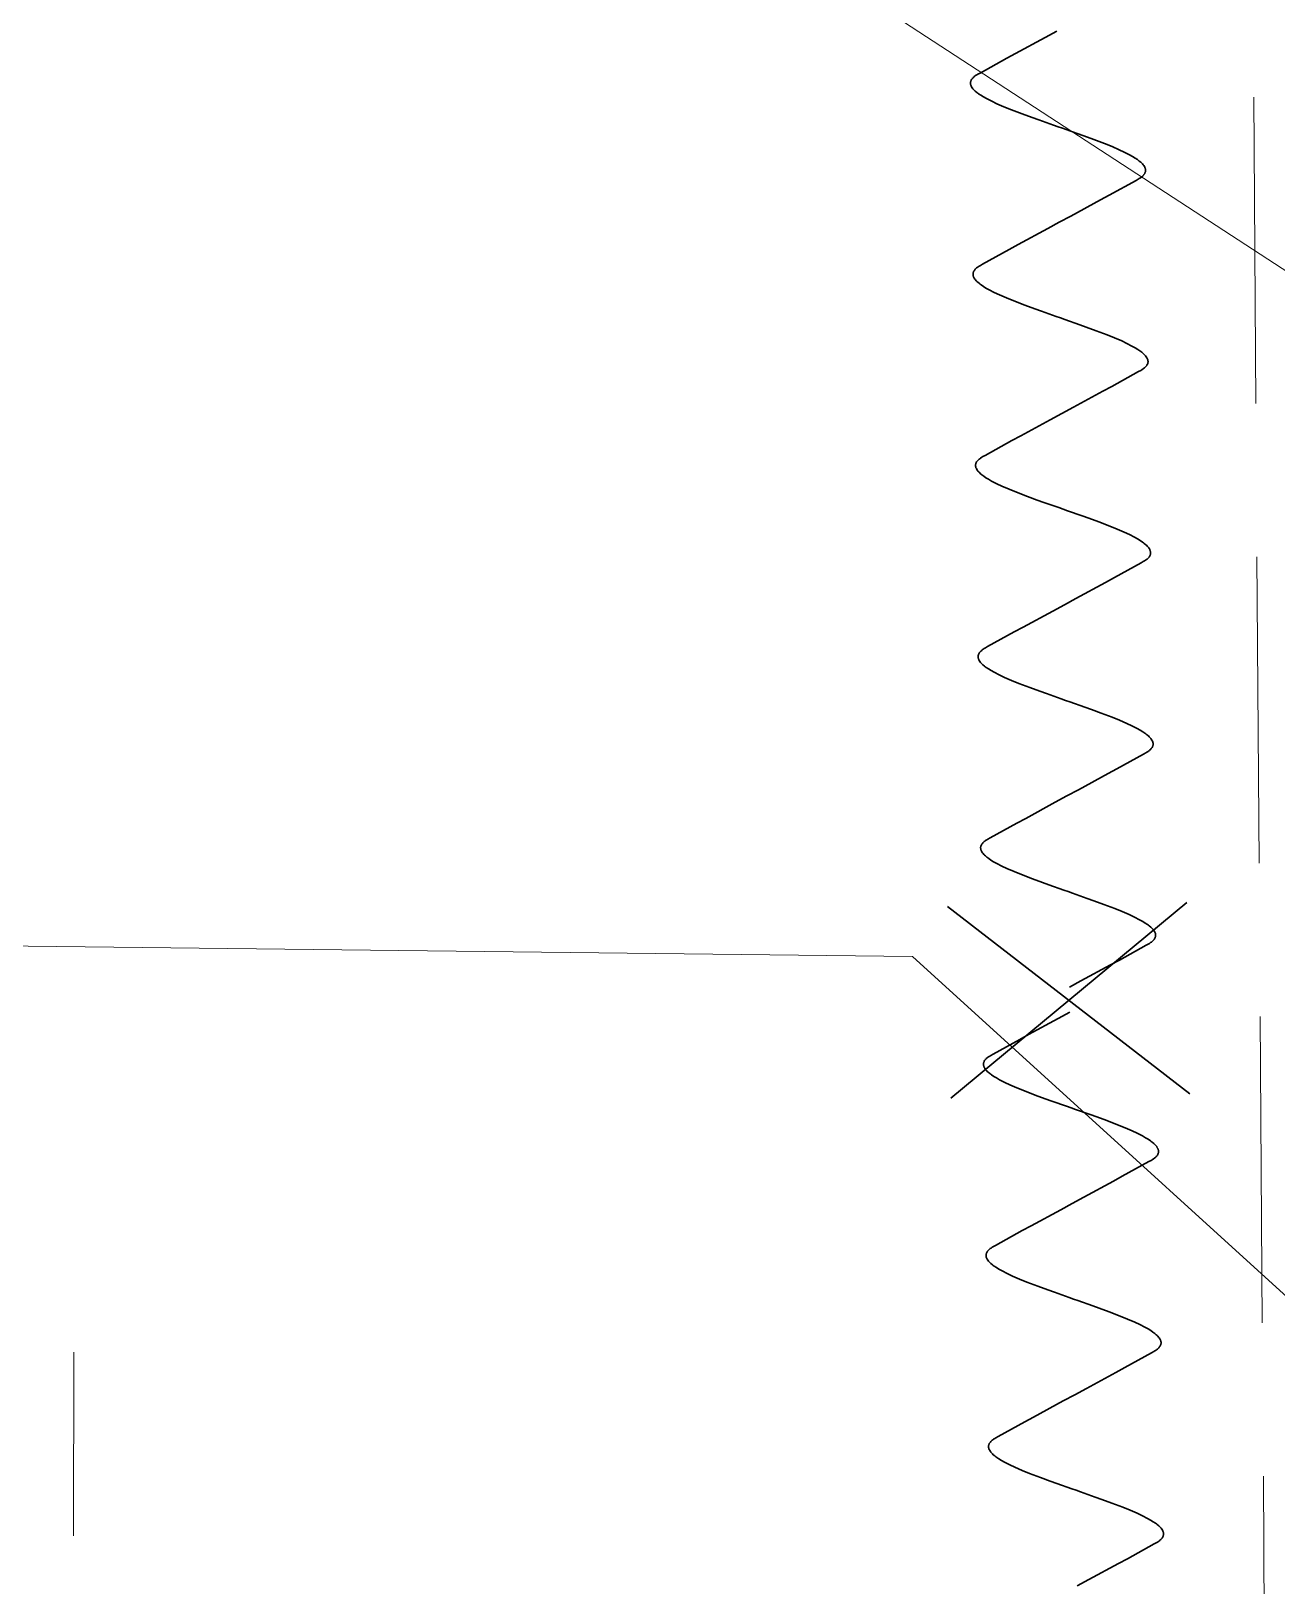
# Model space of a CAD drawing. Extents: x 10098 to 11902, y 8648 to 10202.
# Drawn here: x 11779.3 to 11783.37, y 8765.76 to 8770.84 of the extents above; entities that cross this region are included whole.
import ezdxf

# ---------------------------------------------------------------- set-up
doc = ezdxf.new("R2010")
doc.units = 0
for name, color, linetype in [('1_Водопровод', 7, 'Continuous'), ('23_Ограждения', 7, 'Continuous'), ('24_Растительность', 7, 'Continuous')]:
    doc.layers.add(name, color=color, linetype=linetype)
doc.layers.add('7_Электрокабели', color=1, linetype='Continuous', lineweight=30)

msp = doc.modelspace()

# ---------------------------------------------------------------- linework, layer by layer
at = {"layer": '1_Водопровод', "color": 8, "linetype": 'Continuous', "lineweight": 15}
msp.add_lwpolyline([(11773.7784, 8771.8202), (11780.7293, 8771.7926), (11786.1815, 8768.2412)], dxfattribs=at)
at = {"layer": '23_Ограждения', "color": 8, "linetype": 'Continuous', "lineweight": 15}
for p, q in [((11783.3, 8769.621), (11783.293, 8770.621)), ((11783.31, 8768.121), (11783.303, 8769.121)), ((11783.32, 8766.621), (11783.314, 8767.621)), ((11783.33, 8765.121), (11783.324, 8766.121))]:
    msp.add_line(p, q, dxfattribs=at)
at = {"layer": '24_Растительность', "color": 8, "linetype": 'Continuous', "lineweight": 15}
msp.add_line((11779.44, 8765.926), (11779.441, 8766.526), dxfattribs=at)
at = {"layer": '7_Электрокабели', "color": 8, "linetype": 'Continuous', "lineweight": 30}
for p, q in [((11782.5153, 8770.7634), (11782.6118, 8770.8159)), ((11782.6118, 8770.8159), (11782.6495, 8770.8363)), ((11782.3991, 8770.6996), (11782.4862, 8770.7478)), ((11782.4862, 8770.7478), (11782.5153, 8770.7634)), ((11782.3815, 8770.6889), (11782.3844, 8770.691)), ((11782.3844, 8770.691), (11782.3882, 8770.6935)), ((11782.3882, 8770.6935), (11782.3919, 8770.6957)), ((11782.3919, 8770.6957), (11782.3991, 8770.6996)), ((11782.368, 8770.6663), (11782.3681, 8770.6683)), ((11782.3682, 8770.6645), (11782.368, 8770.6663)), ((11782.3681, 8770.669), (11782.3683, 8770.6702)), ((11782.3681, 8770.6683), (11782.3681, 8770.669)), ((11782.3685, 8770.6624), (11782.3682, 8770.6645)), ((11782.3683, 8770.6702), (11782.3685, 8770.6713)), ((11782.3685, 8770.6713), (11782.3688, 8770.6724)), ((11782.3689, 8770.6611), (11782.3685, 8770.6624)), ((11782.3688, 8770.6724), (11782.3692, 8770.6736)), ((11782.3694, 8770.6595), (11782.3689, 8770.6611)), ((11782.3692, 8770.6736), (11782.3697, 8770.675)), ((11782.37, 8770.6579), (11782.3694, 8770.6595)), ((11782.3697, 8770.675), (11782.3705, 8770.6765)), ((11782.3707, 8770.6565), (11782.37, 8770.6579)), ((11782.3705, 8770.6765), (11782.3715, 8770.6784)), ((11782.3718, 8770.6543), (11782.3707, 8770.6565)), ((11782.3715, 8770.6784), (11782.3724, 8770.6797)), ((11782.374, 8770.651), (11782.3718, 8770.6543)), ((11782.3724, 8770.6797), (11782.3731, 8770.6806)), ((11782.3731, 8770.6806), (11782.374, 8770.6818)), ((11782.374, 8770.6818), (11782.3752, 8770.6831)), ((11782.376, 8770.6484), (11782.374, 8770.651)), ((11782.3752, 8770.6831), (11782.3762, 8770.6843)), ((11782.3783, 8770.6458), (11782.376, 8770.6484)), ((11782.3762, 8770.6843), (11782.3772, 8770.6853)), ((11782.3772, 8770.6853), (11782.3797, 8770.6874)), ((11782.3805, 8770.6435), (11782.3783, 8770.6458)), ((11782.3797, 8770.6874), (11782.3815, 8770.6889)), ((11782.3835, 8770.6406), (11782.3805, 8770.6435)), ((11782.3886, 8770.6364), (11782.3835, 8770.6406)), ((11782.3916, 8770.6341), (11782.3886, 8770.6364)), ((11782.3946, 8770.6319), (11782.3916, 8770.6341)), ((11782.4018, 8770.627), (11782.3946, 8770.6319)), ((11782.4102, 8770.6218), (11782.4018, 8770.627)), ((11782.4204, 8770.6162), (11782.4102, 8770.6218)), ((11782.4373, 8770.6074), (11782.4204, 8770.6162)), ((11782.4541, 8770.5995), (11782.4373, 8770.6074)), ((11782.4773, 8770.5895), (11782.4541, 8770.5995)), ((11782.5015, 8770.5797), (11782.4773, 8770.5895)), ((11782.5372, 8770.566), (11782.5015, 8770.5797)), ((11782.5695, 8770.5542), (11782.5372, 8770.566)), ((11782.591, 8770.5465), (11782.5695, 8770.5542)), ((11782.6393, 8770.5294), (11782.591, 8770.5465)), ((11782.6537, 8770.5244), (11782.6393, 8770.5294)), ((11782.6537, 8770.5244), (11782.668, 8770.5193)), ((11782.668, 8770.5193), (11782.7163, 8770.5023)), ((11782.7163, 8770.5023), (11782.7379, 8770.4946)), ((11782.7379, 8770.4946), (11782.7702, 8770.4828)), ((11782.7702, 8770.4828), (11782.8059, 8770.4691)), ((11782.8059, 8770.4691), (11782.83, 8770.4593)), ((11782.83, 8770.4593), (11782.8533, 8770.4493)), ((11782.8533, 8770.4493), (11782.8701, 8770.4414)), ((11782.8701, 8770.4414), (11782.8869, 8770.4326)), ((11782.8869, 8770.4326), (11782.8971, 8770.427)), ((11782.8971, 8770.427), (11782.9055, 8770.4218)), ((11782.9055, 8770.4218), (11782.9127, 8770.4169)), ((11782.9127, 8770.4169), (11782.9158, 8770.4147)), ((11782.9158, 8770.4147), (11782.9187, 8770.4124)), ((11782.9187, 8770.4124), (11782.9238, 8770.4082)), ((11782.9238, 8770.4082), (11782.9268, 8770.4053)), ((11782.9268, 8770.4053), (11782.9291, 8770.403)), ((11782.9291, 8770.403), (11782.9313, 8770.4004)), ((11782.9313, 8770.4004), (11782.9334, 8770.3978)), ((11782.9334, 8770.3978), (11782.9355, 8770.3945)), ((11782.9355, 8770.3945), (11782.9367, 8770.3923)), ((11782.9367, 8770.3923), (11782.9374, 8770.3908)), ((11782.9374, 8770.3908), (11782.938, 8770.3893)), ((11782.938, 8770.3893), (11782.9385, 8770.3877)), ((11782.9385, 8770.3877), (11782.9388, 8770.3864)), ((11782.9388, 8770.3864), (11782.9392, 8770.3843)), ((11782.9083, 8770.3491), (11782.8212, 8770.3009)), ((11782.9155, 8770.3531), (11782.9083, 8770.3491)), ((11782.9191, 8770.3553), (11782.9155, 8770.3531)), ((11782.923, 8770.3578), (11782.9191, 8770.3553)), ((11782.9259, 8770.3599), (11782.923, 8770.3578)), ((11782.9276, 8770.3613), (11782.9259, 8770.3599)), ((11782.9301, 8770.3635), (11782.9276, 8770.3613)), ((11782.9311, 8770.3645), (11782.9301, 8770.3635)), ((11782.9322, 8770.3656), (11782.9311, 8770.3645)), ((11782.9334, 8770.367), (11782.9322, 8770.3656)), ((11782.9343, 8770.3682), (11782.9334, 8770.367)), ((11782.935, 8770.3691), (11782.9343, 8770.3682)), ((11782.9358, 8770.3704), (11782.935, 8770.3691)), ((11782.9369, 8770.3722), (11782.9358, 8770.3704)), ((11782.9376, 8770.3738), (11782.9369, 8770.3722)), ((11782.9382, 8770.3752), (11782.9376, 8770.3738)), ((11782.9385, 8770.3764), (11782.9382, 8770.3752)), ((11782.9388, 8770.3775), (11782.9385, 8770.3764)), ((11782.9391, 8770.3786), (11782.9388, 8770.3775)), ((11782.9392, 8770.3797), (11782.9391, 8770.3786)), ((11782.9392, 8770.3843), (11782.9393, 8770.3825)), ((11782.9393, 8770.3805), (11782.9392, 8770.3797)), ((11782.9393, 8770.3825), (11782.9393, 8770.3805)), ((11782.7921, 8770.2854), (11782.6956, 8770.2329)), ((11782.8212, 8770.3009), (11782.7921, 8770.2854)), ((11782.6956, 8770.2329), (11782.6578, 8770.2124)), ((11782.5236, 8770.1395), (11782.62, 8770.1919)), ((11782.62, 8770.1919), (11782.6578, 8770.2124)), ((11782.4945, 8770.1239), (11782.5236, 8770.1395)), ((11782.4073, 8770.0757), (11782.4945, 8770.1239)), ((11782.3763, 8770.0443), (11782.3764, 8770.0451)), ((11782.3763, 8770.0423), (11782.3763, 8770.0443)), ((11782.3764, 8770.0405), (11782.3763, 8770.0423)), ((11782.3764, 8770.0451), (11782.3766, 8770.0463)), ((11782.3768, 8770.0384), (11782.3764, 8770.0405)), ((11782.3766, 8770.0463), (11782.3768, 8770.0473)), ((11782.3768, 8770.0473), (11782.3771, 8770.0485)), ((11782.3772, 8770.0371), (11782.3768, 8770.0384)), ((11782.3771, 8770.0485), (11782.3775, 8770.0496)), ((11782.3777, 8770.0355), (11782.3772, 8770.0371)), ((11782.3775, 8770.0496), (11782.378, 8770.0511)), ((11782.3782, 8770.034), (11782.3777, 8770.0355)), ((11782.378, 8770.0511), (11782.3787, 8770.0526)), ((11782.3789, 8770.0325), (11782.3782, 8770.034)), ((11782.3787, 8770.0526), (11782.3798, 8770.0545)), ((11782.3801, 8770.0303), (11782.3789, 8770.0325)), ((11782.3798, 8770.0545), (11782.3806, 8770.0557)), ((11782.3822, 8770.0271), (11782.3801, 8770.0303)), ((11782.3806, 8770.0557), (11782.3813, 8770.0567)), ((11782.3813, 8770.0567), (11782.3823, 8770.0579)), ((11782.3823, 8770.0579), (11782.3834, 8770.0592)), ((11782.3834, 8770.0592), (11782.3845, 8770.0603)), ((11782.3845, 8770.0603), (11782.3855, 8770.0613)), ((11782.3855, 8770.0613), (11782.388, 8770.0635)), ((11782.388, 8770.0635), (11782.3898, 8770.0649)), ((11782.3898, 8770.0649), (11782.3926, 8770.067)), ((11782.3926, 8770.067), (11782.3965, 8770.0696)), ((11782.3965, 8770.0696), (11782.4002, 8770.0717)), ((11782.4002, 8770.0717), (11782.4073, 8770.0757)), ((11782.3843, 8770.0245), (11782.3822, 8770.0271)), ((11782.3865, 8770.0219), (11782.3843, 8770.0245)), ((11782.3888, 8770.0196), (11782.3865, 8770.0219)), ((11782.3918, 8770.0167), (11782.3888, 8770.0196)), ((11782.3969, 8770.0124), (11782.3918, 8770.0167)), ((11782.3999, 8770.0101), (11782.3969, 8770.0124)), ((11782.4029, 8770.0079), (11782.3999, 8770.0101)), ((11782.4101, 8770.003), (11782.4029, 8770.0079)), ((11782.4185, 8769.9979), (11782.4101, 8770.003)), ((11782.4287, 8769.9922), (11782.4185, 8769.9979)), ((11782.4455, 8769.9835), (11782.4287, 8769.9922)), ((11782.4623, 8769.9756), (11782.4455, 8769.9835)), ((11782.4856, 8769.9655), (11782.4623, 8769.9756)), ((11782.5098, 8769.9557), (11782.4856, 8769.9655)), ((11782.5454, 8769.9421), (11782.5098, 8769.9557)), ((11782.5778, 8769.9302), (11782.5454, 8769.9421)), ((11782.5993, 8769.9225), (11782.5778, 8769.9302)), ((11782.6476, 8769.9055), (11782.5993, 8769.9225)), ((11782.6619, 8769.9004), (11782.6476, 8769.9055)), ((11782.6619, 8769.9004), (11782.6763, 8769.8954)), ((11782.6763, 8769.8954), (11782.7246, 8769.8784)), ((11782.7246, 8769.8784), (11782.7461, 8769.8707)), ((11782.7461, 8769.8707), (11782.7785, 8769.8588)), ((11782.7785, 8769.8588), (11782.8141, 8769.8451)), ((11782.8141, 8769.8451), (11782.8383, 8769.8354)), ((11782.8383, 8769.8354), (11782.8616, 8769.8253)), ((11782.8616, 8769.8253), (11782.8784, 8769.8174)), ((11782.8784, 8769.8174), (11782.8952, 8769.8087)), ((11782.8952, 8769.8087), (11782.9054, 8769.803)), ((11782.9054, 8769.803), (11782.9138, 8769.7978)), ((11782.9138, 8769.7978), (11782.921, 8769.7929)), ((11782.921, 8769.7929), (11782.924, 8769.7908)), ((11782.924, 8769.7908), (11782.927, 8769.7885)), ((11782.927, 8769.7885), (11782.9321, 8769.7842)), ((11782.9321, 8769.7842), (11782.9351, 8769.7813)), ((11782.9351, 8769.7813), (11782.9374, 8769.779)), ((11782.9374, 8769.779), (11782.9396, 8769.7764)), ((11782.9396, 8769.7764), (11782.9417, 8769.7738)), ((11782.9237, 8769.7292), (11782.9166, 8769.7252)), ((11782.9274, 8769.7313), (11782.9237, 8769.7292)), ((11782.9313, 8769.7339), (11782.9274, 8769.7313)), ((11782.9341, 8769.736), (11782.9313, 8769.7339)), ((11782.9359, 8769.7374), (11782.9341, 8769.736)), ((11782.9384, 8769.7396), (11782.9359, 8769.7374)), ((11782.9394, 8769.7406), (11782.9384, 8769.7396)), ((11782.9405, 8769.7417), (11782.9394, 8769.7406)), ((11782.9416, 8769.743), (11782.9405, 8769.7417)), ((11782.9426, 8769.7442), (11782.9416, 8769.743)), ((11782.9417, 8769.7738), (11782.9438, 8769.7706)), ((11782.9433, 8769.7452), (11782.9426, 8769.7442)), ((11782.9441, 8769.7464), (11782.9433, 8769.7452)), ((11782.9438, 8769.7706), (11782.945, 8769.7684)), ((11782.9452, 8769.7483), (11782.9441, 8769.7464)), ((11782.945, 8769.7684), (11782.9457, 8769.7669)), ((11782.9459, 8769.7498), (11782.9452, 8769.7483)), ((11782.9457, 8769.7669), (11782.9462, 8769.7654)), ((11782.9464, 8769.7512), (11782.9459, 8769.7498)), ((11782.9462, 8769.7654), (11782.9467, 8769.7638)), ((11782.9468, 8769.7524), (11782.9464, 8769.7512)), ((11782.9467, 8769.7638), (11782.9471, 8769.7625)), ((11782.9471, 8769.7536), (11782.9468, 8769.7524)), ((11782.9471, 8769.7625), (11782.9474, 8769.7604)), ((11782.9473, 8769.7546), (11782.9471, 8769.7536)), ((11782.9475, 8769.7558), (11782.9473, 8769.7546)), ((11782.9474, 8769.7604), (11782.9476, 8769.7586)), ((11782.9476, 8769.7566), (11782.9475, 8769.7558)), ((11782.9476, 8769.7586), (11782.9476, 8769.7566)), ((11782.8294, 8769.677), (11782.8003, 8769.6614)), ((11782.9166, 8769.7252), (11782.8294, 8769.677)), ((11782.8003, 8769.6614), (11782.7039, 8769.609)), ((11782.6283, 8769.568), (11782.6661, 8769.5885)), ((11782.7039, 8769.609), (11782.6661, 8769.5885)), ((11782.5318, 8769.5155), (11782.6283, 8769.568)), ((11782.4156, 8769.4518), (11782.5027, 8769.5)), ((11782.5027, 8769.5), (11782.5318, 8769.5155)), ((11782.3846, 8769.4204), (11782.3847, 8769.4211)), ((11782.3847, 8769.4211), (11782.3848, 8769.4223)), ((11782.3848, 8769.4223), (11782.3851, 8769.4234)), ((11782.3851, 8769.4234), (11782.3853, 8769.4245)), ((11782.3853, 8769.4245), (11782.3857, 8769.4257)), ((11782.3857, 8769.4257), (11782.3863, 8769.4271)), ((11782.3863, 8769.4271), (11782.387, 8769.4287)), ((11782.387, 8769.4287), (11782.3881, 8769.4305)), ((11782.3881, 8769.4305), (11782.3889, 8769.4318)), ((11782.3889, 8769.4318), (11782.3896, 8769.4327)), ((11782.3896, 8769.4327), (11782.3905, 8769.4339)), ((11782.3905, 8769.4339), (11782.3917, 8769.4353)), ((11782.3917, 8769.4353), (11782.3928, 8769.4364)), ((11782.3928, 8769.4364), (11782.3938, 8769.4374)), ((11782.3938, 8769.4374), (11782.3963, 8769.4396)), ((11782.3963, 8769.4396), (11782.398, 8769.441)), ((11782.398, 8769.441), (11782.4009, 8769.4431)), ((11782.4009, 8769.4431), (11782.4048, 8769.4456)), ((11782.4048, 8769.4456), (11782.4084, 8769.4478)), ((11782.4084, 8769.4478), (11782.4156, 8769.4518)), ((11782.3846, 8769.4184), (11782.3846, 8769.4204)), ((11782.3847, 8769.4166), (11782.3846, 8769.4184)), ((11782.3851, 8769.4145), (11782.3847, 8769.4166)), ((11782.3854, 8769.4132), (11782.3851, 8769.4145)), ((11782.3859, 8769.4116), (11782.3854, 8769.4132)), ((11782.3865, 8769.41), (11782.3859, 8769.4116)), ((11782.3872, 8769.4086), (11782.3865, 8769.41)), ((11782.3884, 8769.4064), (11782.3872, 8769.4086)), ((11782.3905, 8769.4031), (11782.3884, 8769.4064)), ((11782.3925, 8769.4005), (11782.3905, 8769.4031)), ((11782.3948, 8769.3979), (11782.3925, 8769.4005)), ((11782.3971, 8769.3956), (11782.3948, 8769.3979)), ((11782.4001, 8769.3927), (11782.3971, 8769.3956)), ((11782.4052, 8769.3885), (11782.4001, 8769.3927)), ((11782.4081, 8769.3862), (11782.4052, 8769.3885)), ((11782.4111, 8769.384), (11782.4081, 8769.3862)), ((11782.4184, 8769.3791), (11782.4111, 8769.384)), ((11782.4268, 8769.3739), (11782.4184, 8769.3791)), ((11782.4369, 8769.3683), (11782.4268, 8769.3739)), ((11782.4538, 8769.3595), (11782.4369, 8769.3683)), ((11782.4706, 8769.3516), (11782.4538, 8769.3595)), ((11782.4939, 8769.3416), (11782.4706, 8769.3516)), ((11782.518, 8769.3318), (11782.4939, 8769.3416)), ((11782.5537, 8769.3181), (11782.518, 8769.3318)), ((11782.586, 8769.3063), (11782.5537, 8769.3181)), ((11782.6076, 8769.2986), (11782.586, 8769.3063)), ((11782.6559, 8769.2815), (11782.6076, 8769.2986)), ((11782.6702, 8769.2765), (11782.6559, 8769.2815)), ((11782.6702, 8769.2765), (11782.6846, 8769.2715)), ((11782.6846, 8769.2715), (11782.7329, 8769.2544)), ((11782.7329, 8769.2544), (11782.7544, 8769.2467)), ((11782.7544, 8769.2467), (11782.7867, 8769.2349)), ((11782.7867, 8769.2349), (11782.8224, 8769.2212)), ((11782.8224, 8769.2212), (11782.8466, 8769.2114)), ((11782.8466, 8769.2114), (11782.8698, 8769.2014)), ((11782.8698, 8769.2014), (11782.8866, 8769.1935)), ((11782.8866, 8769.1935), (11782.9035, 8769.1847)), ((11782.9035, 8769.1847), (11782.9137, 8769.1791)), ((11782.9137, 8769.1791), (11782.9221, 8769.1739)), ((11782.9221, 8769.1739), (11782.9293, 8769.169)), ((11782.9293, 8769.169), (11782.9323, 8769.1668)), ((11782.9323, 8769.1668), (11782.9353, 8769.1645)), ((11782.9353, 8769.1645), (11782.9404, 8769.1603)), ((11782.9404, 8769.1603), (11782.9434, 8769.1574)), ((11782.9434, 8769.1574), (11782.9456, 8769.1551)), ((11782.9456, 8769.1551), (11782.9479, 8769.1525)), ((11782.9477, 8769.1166), (11782.9466, 8769.1156)), ((11782.9487, 8769.1177), (11782.9477, 8769.1166)), ((11782.9479, 8769.1525), (11782.9499, 8769.1499)), ((11782.9499, 8769.1191), (11782.9487, 8769.1177)), ((11782.9499, 8769.1499), (11782.952, 8769.1466)), ((11782.9508, 8769.1203), (11782.9499, 8769.1191)), ((11782.9515, 8769.1212), (11782.9508, 8769.1203)), ((11782.9523, 8769.1225), (11782.9515, 8769.1212)), ((11782.952, 8769.1466), (11782.9532, 8769.1444)), ((11782.9534, 8769.1243), (11782.9523, 8769.1225)), ((11782.9532, 8769.1444), (11782.9539, 8769.143)), ((11782.9542, 8769.1259), (11782.9534, 8769.1243)), ((11782.9539, 8769.143), (11782.9545, 8769.1414)), ((11782.9547, 8769.1273), (11782.9542, 8769.1259)), ((11782.9545, 8769.1414), (11782.955, 8769.1398)), ((11782.9551, 8769.1285), (11782.9547, 8769.1273)), ((11782.955, 8769.1398), (11782.9554, 8769.1385)), ((11782.9554, 8769.1296), (11782.9551, 8769.1285)), ((11782.9554, 8769.1385), (11782.9557, 8769.1364)), ((11782.9556, 8769.1307), (11782.9554, 8769.1296)), ((11782.9558, 8769.1319), (11782.9556, 8769.1307)), ((11782.9557, 8769.1364), (11782.9559, 8769.1346)), ((11782.9559, 8769.1346), (11782.9558, 8769.1326)), ((11782.9558, 8769.1326), (11782.9558, 8769.1319)), ((11782.9248, 8769.1012), (11782.8377, 8769.0531)), ((11782.932, 8769.1052), (11782.9248, 8769.1012)), ((11782.9357, 8769.1074), (11782.932, 8769.1052)), ((11782.9395, 8769.1099), (11782.9357, 8769.1074)), ((11782.9424, 8769.112), (11782.9395, 8769.1099)), ((11782.9442, 8769.1135), (11782.9424, 8769.112)), ((11782.9466, 8769.1156), (11782.9442, 8769.1135)), ((11782.8086, 8769.0375), (11782.7121, 8768.985)), ((11782.8377, 8769.0531), (11782.8086, 8769.0375)), ((11782.6366, 8768.944), (11782.6744, 8768.9645)), ((11782.7121, 8768.985), (11782.6744, 8768.9645)), ((11782.5401, 8768.8916), (11782.6366, 8768.944)), ((11782.4239, 8768.8278), (11782.511, 8768.876)), ((11782.511, 8768.876), (11782.5401, 8768.8916)), ((11782.4, 8768.8113), (11782.401, 8768.8124)), ((11782.401, 8768.8124), (11782.4021, 8768.8134)), ((11782.4021, 8768.8134), (11782.4045, 8768.8156)), ((11782.4045, 8768.8156), (11782.4063, 8768.817)), ((11782.4063, 8768.817), (11782.4092, 8768.8191)), ((11782.4092, 8768.8191), (11782.413, 8768.8217)), ((11782.413, 8768.8217), (11782.4167, 8768.8238)), ((11782.4167, 8768.8238), (11782.4239, 8768.8278)), ((11782.3928, 8768.7944), (11782.3929, 8768.7964)), ((11782.393, 8768.7926), (11782.3928, 8768.7944)), ((11782.3929, 8768.7972), (11782.3931, 8768.7984)), ((11782.3929, 8768.7964), (11782.3929, 8768.7972)), ((11782.3933, 8768.7905), (11782.393, 8768.7926)), ((11782.3931, 8768.7984), (11782.3933, 8768.7994)), ((11782.3933, 8768.7994), (11782.3936, 8768.8006)), ((11782.3937, 8768.7892), (11782.3933, 8768.7905)), ((11782.3936, 8768.8006), (11782.394, 8768.8018)), ((11782.3942, 8768.7876), (11782.3937, 8768.7892)), ((11782.394, 8768.8018), (11782.3945, 8768.8032)), ((11782.3948, 8768.7861), (11782.3942, 8768.7876)), ((11782.3945, 8768.8032), (11782.3953, 8768.8047)), ((11782.3955, 8768.7846), (11782.3948, 8768.7861)), ((11782.3953, 8768.8047), (11782.3964, 8768.8066)), ((11782.3967, 8768.7824), (11782.3955, 8768.7846)), ((11782.3964, 8768.8066), (11782.3972, 8768.8078)), ((11782.3988, 8768.7792), (11782.3967, 8768.7824)), ((11782.3972, 8768.8078), (11782.3979, 8768.8088)), ((11782.3979, 8768.8088), (11782.3988, 8768.81)), ((11782.3988, 8768.81), (11782.4, 8768.8113)), ((11782.4008, 8768.7766), (11782.3988, 8768.7792)), ((11782.4031, 8768.774), (11782.4008, 8768.7766)), ((11782.4053, 8768.7717), (11782.4031, 8768.774)), ((11782.4083, 8768.7688), (11782.4053, 8768.7717)), ((11782.4134, 8768.7645), (11782.4083, 8768.7688)), ((11782.4164, 8768.7622), (11782.4134, 8768.7645)), ((11782.4194, 8768.7601), (11782.4164, 8768.7622)), ((11782.4266, 8768.7552), (11782.4194, 8768.7601)), ((11782.435, 8768.75), (11782.4266, 8768.7552)), ((11782.4452, 8768.7443), (11782.435, 8768.75)), ((11782.4621, 8768.7356), (11782.4452, 8768.7443)), ((11782.4789, 8768.7277), (11782.4621, 8768.7356)), ((11782.5021, 8768.7176), (11782.4789, 8768.7277)), ((11782.5263, 8768.7079), (11782.5021, 8768.7176)), ((11782.562, 8768.6942), (11782.5263, 8768.7079)), ((11782.5943, 8768.6823), (11782.562, 8768.6942)), ((11782.6158, 8768.6746), (11782.5943, 8768.6823)), ((11782.6641, 8768.6576), (11782.6158, 8768.6746)), ((11782.6785, 8768.6526), (11782.6641, 8768.6576)), ((11782.6785, 8768.6526), (11782.6928, 8768.6475)), ((11782.6928, 8768.6475), (11782.7411, 8768.6305)), ((11782.7411, 8768.6305), (11782.7627, 8768.6228)), ((11782.7627, 8768.6228), (11782.795, 8768.6109)), ((11782.795, 8768.6109), (11782.8307, 8768.5973)), ((11782.8307, 8768.5973), (11782.8548, 8768.5875)), ((11782.8548, 8768.5875), (11782.8781, 8768.5774)), ((11782.8781, 8768.5774), (11782.8949, 8768.5695)), ((11782.8949, 8768.5695), (11782.9118, 8768.5608)), ((11782.9118, 8768.5608), (11782.9219, 8768.5551)), ((11782.9219, 8768.5551), (11782.9303, 8768.55)), ((11782.9303, 8768.55), (11782.9376, 8768.5451)), ((11782.9376, 8768.5451), (11782.9406, 8768.5429)), ((11782.9406, 8768.5429), (11782.9435, 8768.5406)), ((11782.9435, 8768.5406), (11782.9486, 8768.5363)), ((11782.9486, 8768.5363), (11782.9516, 8768.5334)), ((11782.9516, 8768.5334), (11782.9539, 8768.5311)), ((11782.9539, 8768.5311), (11782.9562, 8768.5285)), ((11782.9562, 8768.5285), (11782.9582, 8768.5259)), ((11782.9582, 8768.5259), (11782.9603, 8768.5227)), ((11782.9603, 8768.5227), (11782.9615, 8768.5205)), ((11782.9615, 8768.5205), (11782.9622, 8768.519)), ((11782.9622, 8768.519), (11782.9628, 8768.5175)), ((11782.9628, 8768.5175), (11782.9633, 8768.5159)), ((11782.9633, 8768.5159), (11782.9636, 8768.5146)), ((11782.9636, 8768.5146), (11782.964, 8768.5125)), ((11782.964, 8768.5079), (11782.9639, 8768.5067)), ((11782.964, 8768.5125), (11782.9641, 8768.5107)), ((11782.9641, 8768.5087), (11782.964, 8768.5079)), ((11782.9641, 8768.5107), (11782.9641, 8768.5087)), ((11782.9331, 8768.4773), (11782.846, 8768.4291)), ((11782.9403, 8768.4813), (11782.9331, 8768.4773)), ((11782.9439, 8768.4834), (11782.9403, 8768.4813)), ((11782.9478, 8768.486), (11782.9439, 8768.4834)), ((11782.9507, 8768.4881), (11782.9478, 8768.486)), ((11782.9524, 8768.4895), (11782.9507, 8768.4881)), ((11782.9549, 8768.4917), (11782.9524, 8768.4895)), ((11782.9559, 8768.4927), (11782.9549, 8768.4917)), ((11782.957, 8768.4938), (11782.9559, 8768.4927)), ((11782.9582, 8768.4951), (11782.957, 8768.4938)), ((11782.9591, 8768.4963), (11782.9582, 8768.4951)), ((11782.9598, 8768.4973), (11782.9591, 8768.4963)), ((11782.9606, 8768.4985), (11782.9598, 8768.4973)), ((11782.9617, 8768.5004), (11782.9606, 8768.4985)), ((11782.9624, 8768.5019), (11782.9617, 8768.5004)), ((11782.963, 8768.5034), (11782.9624, 8768.5019)), ((11782.9634, 8768.5045), (11782.963, 8768.5034)), ((11782.9636, 8768.5057), (11782.9634, 8768.5045)), ((11782.9639, 8768.5067), (11782.9636, 8768.5057)), ((11782.8169, 8768.4135), (11782.7204, 8768.3611)), ((11782.846, 8768.4291), (11782.8169, 8768.4135)), ((11782.7204, 8768.3611), (11782.6826, 8768.3406)), ((11782.5484, 8768.2676), (11782.6448, 8768.3201)), ((11782.6448, 8768.3201), (11782.6826, 8768.3406)), ((11782.5193, 8768.2521), (11782.5484, 8768.2676)), ((11782.425, 8768.1999), (11782.4321, 8768.2039)), ((11782.4321, 8768.2039), (11782.5193, 8768.2521)), ((11782.4011, 8768.1725), (11782.4012, 8768.1733)), ((11782.4011, 8768.1705), (11782.4011, 8768.1725)), ((11782.4013, 8768.1687), (11782.4011, 8768.1705)), ((11782.4012, 8768.1733), (11782.4014, 8768.1744)), ((11782.4016, 8768.1666), (11782.4013, 8768.1687)), ((11782.4014, 8768.1744), (11782.4016, 8768.1755)), ((11782.4016, 8768.1755), (11782.4019, 8768.1766)), ((11782.402, 8768.1653), (11782.4016, 8768.1666)), ((11782.4019, 8768.1766), (11782.4023, 8768.1778)), ((11782.4025, 8768.1637), (11782.402, 8768.1653)), ((11782.4023, 8768.1778), (11782.4028, 8768.1793)), ((11782.403, 8768.1622), (11782.4025, 8768.1637)), ((11782.4028, 8768.1793), (11782.4035, 8768.1808)), ((11782.4038, 8768.1607), (11782.403, 8768.1622)), ((11782.4035, 8768.1808), (11782.4046, 8768.1826)), ((11782.4049, 8768.1585), (11782.4038, 8768.1607)), ((11782.4046, 8768.1826), (11782.4054, 8768.1839)), ((11782.407, 8768.1552), (11782.4049, 8768.1585)), ((11782.4054, 8768.1839), (11782.4061, 8768.1848)), ((11782.4061, 8768.1848), (11782.4071, 8768.186)), ((11782.4091, 8768.1526), (11782.407, 8768.1552)), ((11782.4071, 8768.186), (11782.4082, 8768.1874)), ((11782.4082, 8768.1874), (11782.4093, 8768.1885)), ((11782.4113, 8768.15), (11782.4091, 8768.1526)), ((11782.4093, 8768.1885), (11782.4103, 8768.1895)), ((11782.4103, 8768.1895), (11782.4128, 8768.1917)), ((11782.4128, 8768.1917), (11782.4146, 8768.1931)), ((11782.4146, 8768.1931), (11782.4174, 8768.1952)), ((11782.4174, 8768.1952), (11782.4213, 8768.1977)), ((11782.4213, 8768.1977), (11782.425, 8768.1999)), ((11782.4136, 8768.1477), (11782.4113, 8768.15)), ((11782.4166, 8768.1448), (11782.4136, 8768.1477)), ((11782.4217, 8768.1406), (11782.4166, 8768.1448)), ((11782.4247, 8768.1383), (11782.4217, 8768.1406)), ((11782.4277, 8768.1361), (11782.4247, 8768.1383)), ((11782.4349, 8768.1312), (11782.4277, 8768.1361)), ((11782.4433, 8768.1261), (11782.4349, 8768.1312)), ((11782.4535, 8768.1204), (11782.4433, 8768.1261)), ((11782.4703, 8768.1116), (11782.4535, 8768.1204)), ((11782.4871, 8768.1037), (11782.4703, 8768.1116)), ((11782.5104, 8768.0937), (11782.4871, 8768.1037)), ((11782.5346, 8768.0839), (11782.5104, 8768.0937)), ((11782.5702, 8768.0702), (11782.5346, 8768.0839)), ((11782.6026, 8768.0584), (11782.5702, 8768.0702)), ((11782.6241, 8768.0507), (11782.6026, 8768.0584)), ((11782.6724, 8768.0337), (11782.6241, 8768.0507)), ((11782.6868, 8768.0286), (11782.6724, 8768.0337)), ((11782.6868, 8768.0286), (11782.7011, 8768.0236)), ((11782.7011, 8768.0236), (11782.7494, 8768.0065)), ((11782.7494, 8768.0065), (11782.7709, 8767.9988)), ((11782.2931, 8767.9799), (11783.0842, 8767.3683)), ((11782.3033, 8767.3549), (11783.074, 8767.9932)), ((11782.7709, 8767.9988), (11782.8033, 8767.987)), ((11782.8033, 8767.987), (11782.8389, 8767.9733)), ((11782.8389, 8767.9733), (11782.8631, 8767.9635)), ((11782.8631, 8767.9635), (11782.8864, 8767.9535)), ((11782.8864, 8767.9535), (11782.9032, 8767.9456)), ((11782.9032, 8767.9456), (11782.92, 8767.9369)), ((11782.92, 8767.9369), (11782.9302, 8767.9312)), ((11782.9302, 8767.9312), (11782.9386, 8767.926)), ((11782.9386, 8767.926), (11782.9458, 8767.9211)), ((11782.9458, 8767.9211), (11782.9488, 8767.9189)), ((11782.9488, 8767.9189), (11782.9518, 8767.9166)), ((11782.9518, 8767.9166), (11782.9569, 8767.9124)), ((11782.9569, 8767.9124), (11782.9599, 8767.9095)), ((11782.9599, 8767.9095), (11782.9622, 8767.9072)), ((11782.9622, 8767.9072), (11782.9644, 8767.9046)), ((11782.9644, 8767.9046), (11782.9665, 8767.902)), ((11782.9665, 8767.902), (11782.9686, 8767.8987)), ((11782.9414, 8767.8534), (11782.8542, 8767.8052)), ((11782.9485, 8767.8573), (11782.9414, 8767.8534)), ((11782.9522, 8767.8595), (11782.9485, 8767.8573)), ((11782.9561, 8767.862), (11782.9522, 8767.8595)), ((11782.9589, 8767.8641), (11782.9561, 8767.862)), ((11782.9607, 8767.8656), (11782.9589, 8767.8641)), ((11782.9632, 8767.8677), (11782.9607, 8767.8656)), ((11782.9642, 8767.8687), (11782.9632, 8767.8677)), ((11782.9653, 8767.8699), (11782.9642, 8767.8687)), ((11782.9664, 8767.8712), (11782.9653, 8767.8699)), ((11782.9674, 8767.8724), (11782.9664, 8767.8712)), ((11782.9681, 8767.8733), (11782.9674, 8767.8724)), ((11782.9689, 8767.8746), (11782.9681, 8767.8733)), ((11782.9686, 8767.8987), (11782.9698, 8767.8965)), ((11782.97, 8767.8765), (11782.9689, 8767.8746)), ((11782.9698, 8767.8965), (11782.9705, 8767.8951)), ((11782.9707, 8767.878), (11782.97, 8767.8765)), ((11782.9705, 8767.8951), (11782.971, 8767.8935)), ((11782.9712, 8767.8794), (11782.9707, 8767.878)), ((11782.971, 8767.8935), (11782.9715, 8767.8919)), ((11782.9716, 8767.8806), (11782.9712, 8767.8794)), ((11782.9715, 8767.8919), (11782.9719, 8767.8906)), ((11782.9719, 8767.8817), (11782.9716, 8767.8806)), ((11782.9719, 8767.8906), (11782.9723, 8767.8885)), ((11782.9721, 8767.8828), (11782.9719, 8767.8817)), ((11782.9723, 8767.884), (11782.9721, 8767.8828)), ((11782.9723, 8767.8885), (11782.9724, 8767.8867)), ((11782.9724, 8767.8847), (11782.9723, 8767.884)), ((11782.9724, 8767.8867), (11782.9724, 8767.8847)), ((11782.8542, 8767.8052), (11782.8251, 8767.7896)), ((11782.8251, 8767.7896), (11782.7287, 8767.7371)), ((11782.7287, 8767.7371), (11782.6909, 8767.7167)), ((11782.5577, 8767.5619), (11782.6542, 8767.6144)), ((11782.6542, 8767.6144), (11782.692, 8767.6349)), ((11782.4415, 8767.4982), (11782.5286, 8767.5464)), ((11782.5286, 8767.5464), (11782.5577, 8767.5619)), ((11782.4307, 8767.492), (11782.4343, 8767.4942)), ((11782.4343, 8767.4942), (11782.4415, 8767.4982)), ((11782.4105, 8767.4676), (11782.4107, 8767.4688)), ((11782.4105, 8767.4668), (11782.4105, 8767.4676)), ((11782.4105, 8767.4648), (11782.4105, 8767.4668)), ((11782.4106, 8767.463), (11782.4105, 8767.4648)), ((11782.411, 8767.4609), (11782.4106, 8767.463)), ((11782.4107, 8767.4688), (11782.4109, 8767.4698)), ((11782.4109, 8767.4698), (11782.4112, 8767.4709)), ((11782.4113, 8767.4596), (11782.411, 8767.4609)), ((11782.4112, 8767.4709), (11782.4116, 8767.4721)), ((11782.4118, 8767.458), (11782.4113, 8767.4596)), ((11782.4116, 8767.4721), (11782.4122, 8767.4736)), ((11782.4124, 8767.4565), (11782.4118, 8767.458)), ((11782.4122, 8767.4736), (11782.4129, 8767.4751)), ((11782.4131, 8767.455), (11782.4124, 8767.4565)), ((11782.4129, 8767.4751), (11782.414, 8767.4769)), ((11782.4143, 8767.4528), (11782.4131, 8767.455)), ((11782.414, 8767.4769), (11782.4148, 8767.4782)), ((11782.4164, 8767.4495), (11782.4143, 8767.4528)), ((11782.4148, 8767.4782), (11782.4155, 8767.4791)), ((11782.4155, 8767.4791), (11782.4164, 8767.4803)), ((11782.4164, 8767.4803), (11782.4176, 8767.4817)), ((11782.4184, 8767.4469), (11782.4164, 8767.4495)), ((11782.4176, 8767.4817), (11782.4187, 8767.4828)), ((11782.4207, 8767.4443), (11782.4184, 8767.4469)), ((11782.4187, 8767.4828), (11782.4197, 8767.4838)), ((11782.4197, 8767.4838), (11782.4222, 8767.486)), ((11782.4229, 8767.442), (11782.4207, 8767.4443)), ((11782.4222, 8767.486), (11782.4239, 8767.4874)), ((11782.4239, 8767.4874), (11782.4268, 8767.4895)), ((11782.4268, 8767.4895), (11782.4307, 8767.492)), ((11782.426, 8767.4391), (11782.4229, 8767.442)), ((11782.4311, 8767.4349), (11782.426, 8767.4391)), ((11782.434, 8767.4326), (11782.4311, 8767.4349)), ((11782.437, 8767.4304), (11782.434, 8767.4326)), ((11782.4442, 8767.4255), (11782.437, 8767.4304)), ((11782.4527, 8767.4204), (11782.4442, 8767.4255)), ((11782.4628, 8767.4147), (11782.4527, 8767.4204)), ((11782.4797, 8767.4059), (11782.4628, 8767.4147)), ((11782.4965, 8767.398), (11782.4797, 8767.4059)), ((11782.5198, 8767.388), (11782.4965, 8767.398)), ((11782.5439, 8767.3782), (11782.5198, 8767.388)), ((11782.5796, 8767.3645), (11782.5439, 8767.3782)), ((11782.6119, 8767.3527), (11782.5796, 8767.3645)), ((11782.6334, 8767.345), (11782.6119, 8767.3527)), ((11782.6817, 8767.328), (11782.6334, 8767.345)), ((11782.6961, 8767.3229), (11782.6817, 8767.328)), ((11782.6961, 8767.3229), (11782.7105, 8767.3179)), ((11782.7105, 8767.3179), (11782.7588, 8767.3008)), ((11782.7588, 8767.3008), (11782.7803, 8767.2931)), ((11782.7803, 8767.2931), (11782.8126, 8767.2813)), ((11782.8126, 8767.2813), (11782.8483, 8767.2676)), ((11782.8483, 8767.2676), (11782.8724, 8767.2578)), ((11782.8724, 8767.2578), (11782.8957, 8767.2478)), ((11782.8957, 8767.2478), (11782.9125, 8767.2399)), ((11782.9125, 8767.2399), (11782.9294, 8767.2312)), ((11782.9294, 8767.2312), (11782.9395, 8767.2255)), ((11782.9395, 8767.2255), (11782.948, 8767.2203)), ((11782.948, 8767.2203), (11782.9552, 8767.2154)), ((11782.9552, 8767.2154), (11782.9582, 8767.2132)), ((11782.9582, 8767.2132), (11782.9611, 8767.2109)), ((11782.9611, 8767.2109), (11782.9662, 8767.2067)), ((11782.9662, 8767.2067), (11782.9693, 8767.2038)), ((11782.9693, 8767.2038), (11782.9715, 8767.2015)), ((11782.9715, 8767.2015), (11782.9738, 8767.1989)), ((11782.9738, 8767.1989), (11782.9758, 8767.1963)), ((11782.9758, 8767.1963), (11782.9779, 8767.193)), ((11782.9779, 8767.193), (11782.9791, 8767.1908)), ((11782.9791, 8767.1908), (11782.9798, 8767.1894)), ((11782.9798, 8767.1894), (11782.9804, 8767.1878)), ((11782.9507, 8767.1477), (11782.8636, 8767.0995)), ((11782.9579, 8767.1516), (11782.9507, 8767.1477)), ((11782.9615, 8767.1538), (11782.9579, 8767.1516)), ((11782.9654, 8767.1563), (11782.9615, 8767.1538)), ((11782.9683, 8767.1584), (11782.9654, 8767.1563)), ((11782.97, 8767.1599), (11782.9683, 8767.1584)), ((11782.9725, 8767.162), (11782.97, 8767.1599)), ((11782.9735, 8767.163), (11782.9725, 8767.162)), ((11782.9746, 8767.1642), (11782.9735, 8767.163)), ((11782.9758, 8767.1655), (11782.9746, 8767.1642)), ((11782.9767, 8767.1667), (11782.9758, 8767.1655)), ((11782.9774, 8767.1676), (11782.9767, 8767.1667)), ((11782.9782, 8767.1689), (11782.9774, 8767.1676)), ((11782.9793, 8767.1708), (11782.9782, 8767.1689)), ((11782.98, 8767.1723), (11782.9793, 8767.1708)), ((11782.9806, 8767.1737), (11782.98, 8767.1723)), ((11782.9804, 8767.1878), (11782.9809, 8767.1862)), ((11782.981, 8767.1749), (11782.9806, 8767.1737)), ((11782.9809, 8767.1862), (11782.9812, 8767.1849)), ((11782.9813, 8767.176), (11782.981, 8767.1749)), ((11782.9812, 8767.1849), (11782.9816, 8767.1828)), ((11782.9815, 8767.1771), (11782.9813, 8767.176)), ((11782.9817, 8767.1783), (11782.9815, 8767.1771)), ((11782.9816, 8767.1828), (11782.9817, 8767.181)), ((11782.9817, 8767.181), (11782.9817, 8767.179)), ((11782.9817, 8767.179), (11782.9817, 8767.1783)), ((11782.8636, 8767.0995), (11782.8345, 8767.0839)), ((11782.8345, 8767.0839), (11782.738, 8767.0314)), ((11782.566, 8766.938), (11782.6625, 8766.9905)), ((11782.6625, 8766.9905), (11782.7002, 8767.0109)), ((11782.738, 8767.0314), (11782.7002, 8767.011)), ((11782.5369, 8766.9224), (11782.566, 8766.938)), ((11782.4497, 8766.8742), (11782.5369, 8766.9224)), ((11782.4187, 8766.8429), (11782.4188, 8766.8436)), ((11782.4187, 8766.8408), (11782.4187, 8766.8429)), ((11782.4189, 8766.839), (11782.4187, 8766.8408)), ((11782.4188, 8766.8436), (11782.419, 8766.8448)), ((11782.4192, 8766.837), (11782.4189, 8766.839)), ((11782.419, 8766.8448), (11782.4192, 8766.8459)), ((11782.4192, 8766.8459), (11782.4195, 8766.847)), ((11782.4196, 8766.8357), (11782.4192, 8766.837)), ((11782.4195, 8766.847), (11782.4199, 8766.8482)), ((11782.4201, 8766.834), (11782.4196, 8766.8357)), ((11782.4199, 8766.8482), (11782.4204, 8766.8496)), ((11782.4206, 8766.8325), (11782.4201, 8766.834)), ((11782.4204, 8766.8496), (11782.4211, 8766.8511)), ((11782.4211, 8766.8511), (11782.4222, 8766.853)), ((11782.4222, 8766.853), (11782.4231, 8766.8543)), ((11782.4231, 8766.8543), (11782.4237, 8766.8552)), ((11782.4237, 8766.8552), (11782.4247, 8766.8564)), ((11782.4247, 8766.8564), (11782.4259, 8766.8577)), ((11782.4259, 8766.8577), (11782.4269, 8766.8588)), ((11782.4269, 8766.8588), (11782.4279, 8766.8598)), ((11782.4279, 8766.8598), (11782.4304, 8766.862)), ((11782.4304, 8766.862), (11782.4322, 8766.8635)), ((11782.4322, 8766.8635), (11782.435, 8766.8656)), ((11782.435, 8766.8656), (11782.4389, 8766.8681)), ((11782.4389, 8766.8681), (11782.4426, 8766.8703)), ((11782.4426, 8766.8703), (11782.4497, 8766.8742)), ((11782.4214, 8766.8311), (11782.4206, 8766.8325)), ((11782.4225, 8766.8289), (11782.4214, 8766.8311)), ((11782.4246, 8766.8256), (11782.4225, 8766.8289)), ((11782.4267, 8766.823), (11782.4246, 8766.8256)), ((11782.4289, 8766.8204), (11782.4267, 8766.823)), ((11782.4312, 8766.8181), (11782.4289, 8766.8204)), ((11782.4342, 8766.8152), (11782.4312, 8766.8181)), ((11782.4393, 8766.8109), (11782.4342, 8766.8152)), ((11782.4423, 8766.8086), (11782.4393, 8766.8109)), ((11782.4453, 8766.8065), (11782.4423, 8766.8086)), ((11782.4525, 8766.8016), (11782.4453, 8766.8065)), ((11782.4609, 8766.7964), (11782.4525, 8766.8016)), ((11782.4711, 8766.7907), (11782.4609, 8766.7964)), ((11782.4879, 8766.782), (11782.4711, 8766.7907)), ((11782.5047, 8766.7741), (11782.4879, 8766.782)), ((11782.528, 8766.7641), (11782.5047, 8766.7741)), ((11782.5522, 8766.7543), (11782.528, 8766.7641)), ((11782.5878, 8766.7406), (11782.5522, 8766.7543)), ((11782.6202, 8766.7287), (11782.5878, 8766.7406)), ((11782.6417, 8766.721), (11782.6202, 8766.7287)), ((11782.69, 8766.704), (11782.6417, 8766.721)), ((11782.7044, 8766.699), (11782.69, 8766.704)), ((11782.7044, 8766.699), (11782.7187, 8766.6939)), ((11782.7187, 8766.6939), (11782.767, 8766.6769)), ((11782.767, 8766.6769), (11782.7885, 8766.6692)), ((11782.7885, 8766.6692), (11782.8209, 8766.6573)), ((11782.8209, 8766.6573), (11782.8565, 8766.6437)), ((11782.8565, 8766.6437), (11782.8807, 8766.6339)), ((11782.8807, 8766.6339), (11782.904, 8766.6238)), ((11782.904, 8766.6238), (11782.9208, 8766.616)), ((11782.9208, 8766.616), (11782.9376, 8766.6072)), ((11782.9376, 8766.6072), (11782.9478, 8766.6015)), ((11782.9478, 8766.6015), (11782.9562, 8766.5964)), ((11782.9562, 8766.5964), (11782.9634, 8766.5915)), ((11782.9634, 8766.5915), (11782.9664, 8766.5893)), ((11782.9664, 8766.5893), (11782.9694, 8766.587)), ((11782.9694, 8766.587), (11782.9745, 8766.5828)), ((11782.9745, 8766.5828), (11782.9775, 8766.5798)), ((11782.9775, 8766.5798), (11782.9798, 8766.5776)), ((11782.9698, 8766.5298), (11782.9661, 8766.5277)), ((11782.9737, 8766.5324), (11782.9698, 8766.5298)), ((11782.9765, 8766.5345), (11782.9737, 8766.5324)), ((11782.9783, 8766.5359), (11782.9765, 8766.5345)), ((11782.9808, 8766.5381), (11782.9783, 8766.5359)), ((11782.9798, 8766.5776), (11782.982, 8766.5749)), ((11782.9818, 8766.5391), (11782.9808, 8766.5381)), ((11782.9829, 8766.5402), (11782.9818, 8766.5391)), ((11782.982, 8766.5749), (11782.9841, 8766.5723)), ((11782.984, 8766.5416), (11782.9829, 8766.5402)), ((11782.985, 8766.5427), (11782.984, 8766.5416)), ((11782.9841, 8766.5723), (11782.9862, 8766.5691)), ((11782.9857, 8766.5437), (11782.985, 8766.5427)), ((11782.9865, 8766.5449), (11782.9857, 8766.5437)), ((11782.9862, 8766.5691), (11782.9874, 8766.5669)), ((11782.9876, 8766.5468), (11782.9865, 8766.5449)), ((11782.9874, 8766.5669), (11782.9881, 8766.5654)), ((11782.9883, 8766.5483), (11782.9876, 8766.5468)), ((11782.9881, 8766.5654), (11782.9886, 8766.5639)), ((11782.9888, 8766.5498), (11782.9883, 8766.5483)), ((11782.9886, 8766.5639), (11782.9891, 8766.5623)), ((11782.9892, 8766.5509), (11782.9888, 8766.5498)), ((11782.9891, 8766.5623), (11782.9895, 8766.561)), ((11782.9895, 8766.5521), (11782.9892, 8766.5509)), ((11782.9895, 8766.561), (11782.9899, 8766.5589)), ((11782.9897, 8766.5531), (11782.9895, 8766.5521)), ((11782.9899, 8766.5543), (11782.9897, 8766.5531)), ((11782.9899, 8766.5589), (11782.99, 8766.5571)), ((11782.99, 8766.5551), (11782.9899, 8766.5543)), ((11782.99, 8766.5571), (11782.99, 8766.5551)), ((11782.959, 8766.5237), (11782.8718, 8766.4755)), ((11782.9661, 8766.5277), (11782.959, 8766.5237)), ((11782.8427, 8766.4599), (11782.7463, 8766.4075)), ((11782.8718, 8766.4755), (11782.8427, 8766.4599)), ((11782.6707, 8766.3665), (11782.7085, 8766.387)), ((11782.7463, 8766.4075), (11782.7085, 8766.387)), ((11782.5742, 8766.3141), (11782.6707, 8766.3665)), ((11782.458, 8766.2503), (11782.5451, 8766.2985)), ((11782.5451, 8766.2985), (11782.5742, 8766.3141)), ((11782.4281, 8766.2242), (11782.4287, 8766.2257)), ((11782.4287, 8766.2257), (11782.4294, 8766.2272)), ((11782.4294, 8766.2272), (11782.4305, 8766.2291)), ((11782.4305, 8766.2291), (11782.4313, 8766.2303)), ((11782.4313, 8766.2303), (11782.432, 8766.2312)), ((11782.432, 8766.2312), (11782.4329, 8766.2324)), ((11782.4329, 8766.2324), (11782.4341, 8766.2338)), ((11782.4341, 8766.2338), (11782.4352, 8766.2349)), ((11782.4352, 8766.2349), (11782.4362, 8766.2359)), ((11782.4362, 8766.2359), (11782.4387, 8766.2381)), ((11782.4387, 8766.2381), (11782.4404, 8766.2395)), ((11782.4404, 8766.2395), (11782.4433, 8766.2416)), ((11782.4433, 8766.2416), (11782.4472, 8766.2442)), ((11782.4472, 8766.2442), (11782.4508, 8766.2463)), ((11782.4508, 8766.2463), (11782.458, 8766.2503)), ((11782.427, 8766.2189), (11782.4271, 8766.2197)), ((11782.427, 8766.2169), (11782.427, 8766.2189)), ((11782.4271, 8766.2151), (11782.427, 8766.2169)), ((11782.4271, 8766.2197), (11782.4272, 8766.2209)), ((11782.4275, 8766.213), (11782.4271, 8766.2151)), ((11782.4272, 8766.2209), (11782.4275, 8766.2219)), ((11782.4275, 8766.2219), (11782.4277, 8766.223)), ((11782.4278, 8766.2117), (11782.4275, 8766.213)), ((11782.4277, 8766.223), (11782.4281, 8766.2242)), ((11782.4283, 8766.2101), (11782.4278, 8766.2117)), ((11782.4289, 8766.2086), (11782.4283, 8766.2101)), ((11782.4296, 8766.2071), (11782.4289, 8766.2086)), ((11782.4308, 8766.2049), (11782.4296, 8766.2071)), ((11782.4329, 8766.2016), (11782.4308, 8766.2049)), ((11782.4349, 8766.1991), (11782.4329, 8766.2016)), ((11782.4372, 8766.1964), (11782.4349, 8766.1991)), ((11782.4395, 8766.1942), (11782.4372, 8766.1964)), ((11782.4425, 8766.1912), (11782.4395, 8766.1942)), ((11782.4476, 8766.187), (11782.4425, 8766.1912)), ((11782.4505, 8766.1847), (11782.4476, 8766.187)), ((11782.4535, 8766.1825), (11782.4505, 8766.1847)), ((11782.4608, 8766.1776), (11782.4535, 8766.1825)), ((11782.4692, 8766.1725), (11782.4608, 8766.1776)), ((11782.4793, 8766.1668), (11782.4692, 8766.1725)), ((11782.4962, 8766.158), (11782.4793, 8766.1668)), ((11782.513, 8766.1502), (11782.4962, 8766.158)), ((11782.5363, 8766.1401), (11782.513, 8766.1502)), ((11782.5604, 8766.1303), (11782.5363, 8766.1401)), ((11782.5961, 8766.1166), (11782.5604, 8766.1303)), ((11782.6284, 8766.1048), (11782.5961, 8766.1166)), ((11782.65, 8766.0971), (11782.6284, 8766.1048)), ((11782.6983, 8766.0801), (11782.65, 8766.0971)), ((11782.7126, 8766.075), (11782.6983, 8766.0801)), ((11782.7126, 8766.075), (11782.727, 8766.07)), ((11782.727, 8766.07), (11782.7753, 8766.053)), ((11782.7753, 8766.053), (11782.7968, 8766.0452)), ((11782.7968, 8766.0452), (11782.8291, 8766.0334)), ((11782.8291, 8766.0334), (11782.8648, 8766.0197)), ((11782.8648, 8766.0197), (11782.8889, 8766.0099)), ((11782.8889, 8766.0099), (11782.9122, 8765.9999)), ((11782.9122, 8765.9999), (11782.929, 8765.992)), ((11782.929, 8765.992), (11782.9459, 8765.9833)), ((11782.9459, 8765.9833), (11782.9561, 8765.9776)), ((11782.9561, 8765.9776), (11782.9645, 8765.9724)), ((11782.9645, 8765.9724), (11782.9717, 8765.9675)), ((11782.9717, 8765.9675), (11782.9747, 8765.9654)), ((11782.9747, 8765.9654), (11782.9777, 8765.9631)), ((11782.9777, 8765.9631), (11782.9827, 8765.9588)), ((11782.9827, 8765.9588), (11782.9858, 8765.9559)), ((11782.9858, 8765.9559), (11782.988, 8765.9536)), ((11782.988, 8765.9536), (11782.9903, 8765.951)), ((11782.9903, 8765.951), (11782.9923, 8765.9484)), ((11782.9923, 8765.9484), (11782.9944, 8765.9451)), ((11782.9947, 8765.921), (11782.9939, 8765.9197)), ((11782.9944, 8765.9451), (11782.9956, 8765.9429)), ((11782.9958, 8765.9229), (11782.9947, 8765.921)), ((11782.9956, 8765.9429), (11782.9963, 8765.9415)), ((11782.9966, 8765.9244), (11782.9958, 8765.9229)), ((11782.9963, 8765.9415), (11782.9969, 8765.94)), ((11782.9971, 8765.9258), (11782.9966, 8765.9244)), ((11782.9969, 8765.94), (11782.9974, 8765.9383)), ((11782.9975, 8765.927), (11782.9971, 8765.9258)), ((11782.9974, 8765.9383), (11782.9978, 8765.937)), ((11782.9978, 8765.9281), (11782.9975, 8765.927)), ((11782.9978, 8765.937), (11782.9981, 8765.935)), ((11782.998, 8765.9292), (11782.9978, 8765.9281)), ((11782.9982, 8765.9304), (11782.998, 8765.9292)), ((11782.9981, 8765.935), (11782.9983, 8765.9331)), ((11782.9983, 8765.9331), (11782.9982, 8765.9311)), ((11782.9982, 8765.9311), (11782.9982, 8765.9304)), ((11782.9672, 8765.8998), (11782.8801, 8765.8516)), ((11782.9744, 8765.9037), (11782.9672, 8765.8998)), ((11782.9781, 8765.9059), (11782.9744, 8765.9037)), ((11782.9819, 8765.9084), (11782.9781, 8765.9059)), ((11782.9848, 8765.9105), (11782.9819, 8765.9084)), ((11782.9866, 8765.912), (11782.9848, 8765.9105)), ((11782.989, 8765.9142), (11782.9866, 8765.912)), ((11782.9901, 8765.9152), (11782.989, 8765.9142)), ((11782.9911, 8765.9163), (11782.9901, 8765.9152)), ((11782.9923, 8765.9176), (11782.9911, 8765.9163)), ((11782.9932, 8765.9188), (11782.9923, 8765.9176)), ((11782.9939, 8765.9197), (11782.9932, 8765.9188)), ((11782.851, 8765.836), (11782.7545, 8765.7835)), ((11782.8801, 8765.8516), (11782.851, 8765.836)), ((11782.7545, 8765.7835), (11782.7167, 8765.7631))]:
    msp.add_line(p, q, dxfattribs=at)
at = {"layer": '7_Электрокабели', "color": 8, "linetype": 'Continuous', "lineweight": 15}
msp.add_lwpolyline([(11774.0754, 8767.9118), (11782.1787, 8767.8171), (11788.0153, 8762.5123)], dxfattribs=at)

doc.saveas('drawing.dxf')
